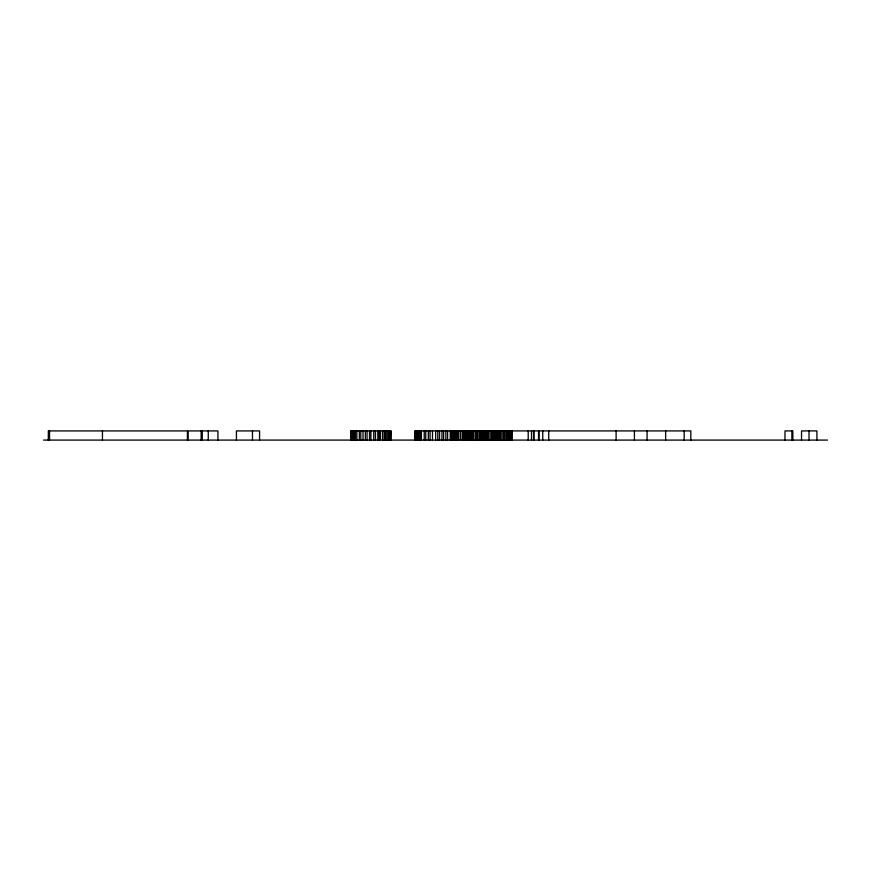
<?xml version="1.0" encoding="UTF-8"?>
<svg xmlns="http://www.w3.org/2000/svg" width="871" height="871" viewBox="0 0 871 871"><rect width="100%" height="100%" fill="white"/><g stroke="black" fill="none" stroke-linecap="round" stroke-linejoin="round"><path stroke-width="1.31" d="M350.741 430.916L391.177 430.916L390.937 440.084M43.55 440.084L827.45 440.084M816.922 440.084L816.922 430.916L801.527 430.916L801.527 440.084M809.028 430.916L809.028 440.084M792.828 440.084L792.828 430.916L784.989 430.916L784.989 440.084M791.87 430.916L791.87 440.084M690.834 440.084L690.834 430.916L414.977 430.916L414.977 440.084M684.171 430.916L684.171 440.084M665.629 430.916L665.629 440.084M647.066 430.916L647.066 440.084M634.426 430.916L634.426 440.084M616.102 430.916L616.102 440.084M548.73 430.916L548.73 440.084M542.753 430.916L542.753 440.084M539.04 430.916L539.04 440.084M538.528 430.916L538.528 440.084M533.923 430.916L533.923 440.084M533.575 430.916L533.575 440.084M531.506 430.916L531.506 440.084M528.207 430.916L528.207 440.084M511.854 430.916L511.854 440.084M511.756 430.916L511.756 440.084M511.397 430.916L511.397 440.084M510.798 430.916L510.798 440.084M509.818 430.916L509.818 440.084M508.784 430.916L508.784 440.084M507.499 430.916L507.499 440.084M506.214 430.916L506.214 440.084M504.766 430.916L504.766 440.084M503.558 430.916L503.558 440.084M502.066 430.916L502.066 440.084M500.607 430.916L500.607 440.084M499.889 430.916L499.889 440.084M499.061 430.916L499.061 440.084M498.462 430.916L498.397 440.084M498.06 430.916L498.049 440.084M497.94 430.916L497.94 440.084M497.319 430.916L497.319 440.084M497.21 430.916L497.178 440.084M496.808 430.916L496.808 440.084M496.252 430.916L496.252 440.084M495.359 430.916L495.359 440.084M494.14 430.916L494.14 440.084M492.834 430.916L492.834 440.084M491.549 430.916L491.549 440.084M490.101 430.916L490.101 440.084M488.544 430.916L488.544 440.084M487.412 430.916L487.412 440.084M486.258 430.916L486.258 440.084M485.43 430.916L485.43 440.084M484.45 430.916L484.45 440.084M483.906 430.916L483.906 440.084M483.547 440.084L483.547 430.916L483.405 440.084M482.316 430.916L482.327 440.084M482.131 430.916L482.153 440.084M481.946 430.916L481.946 440.084M481.391 430.916L481.391 440.084M480.531 430.916L480.531 440.084M479.355 430.916L479.355 440.084M477.852 430.916L477.852 440.084M476.557 430.916L476.557 440.084M475.479 430.916L475.479 440.084M473.791 430.916L473.791 440.084M472.528 430.916L472.528 440.084M471.57 430.916L471.57 440.084M470.525 430.916L470.525 440.084M469.589 430.916L469.589 440.084M468.838 430.916L469.001 440.084M468.587 430.916L468.576 440.084M468.413 430.916L468.413 440.084M467.172 430.916L467.096 440.084M466.976 430.916L466.976 440.084M466.791 430.916L466.791 440.084M466.529 430.916L466.529 440.084M466.235 430.916L466.235 440.084M465.386 430.916L465.386 440.084M464.199 430.916L464.199 440.084M463.143 430.916L463.143 440.084M462.24 430.916L462.24 440.084M460.443 430.916L460.443 440.084M458.647 430.916L458.647 440.084M457.711 430.916L457.711 440.084M456.622 430.916L456.622 440.084M455.609 430.916L455.718 440.084M455.435 430.916L455.435 440.084M455.239 430.916L455.37 440.084M454.956 430.916L454.956 440.084M454.39 430.916L454.39 440.084M453.671 430.916L453.671 440.084M452.626 430.916L452.626 440.084M451.407 430.916L451.407 440.084M450.253 430.916L450.253 440.084M447.607 430.916L447.607 440.084M445.832 430.916L445.832 440.084M443.622 430.916L443.622 440.084M441.967 430.916L441.967 440.084M439.561 430.916L439.561 440.084M437.808 430.916L437.808 440.084M435.674 430.916L435.674 440.084M432.484 430.916L432.484 440.084M430.045 430.916L430.045 440.084M428.347 430.916L428.347 440.084M425.745 430.916L425.745 440.084M424.221 430.916L424.221 440.084M421.422 430.916L421.422 440.084M420.181 430.916L420.181 440.084M418.842 430.916L418.842 440.084M417.688 430.916L417.688 440.084M416.719 430.916L416.719 440.084M415.957 430.916L415.957 440.084M415.489 430.916L415.489 440.084M415.119 430.916L415.119 440.084M390.578 430.916L390.578 440.084M389.958 430.916L389.958 440.084M389.272 430.916L389.272 440.084M388.281 430.916L388.281 440.084M386.876 430.916L386.876 440.084M385.483 430.916L385.483 440.084M384.198 430.916L384.198 440.084M382.532 430.916L382.532 440.084M380.42 430.916L380.42 440.084M379.157 430.916L379.157 440.084M377.84 430.916L377.84 440.084M375.477 430.916L375.477 440.084M373.735 430.916L373.735 440.084M370.915 430.916L370.915 440.084M369.511 430.916L369.511 440.084M367.061 430.916L367.061 440.084M365.341 430.916L365.341 440.084M363.022 430.916L363.022 440.084M360.812 430.916L360.812 440.084M359.32 430.916L359.32 440.084M356.881 430.916L356.881 440.084M355.444 430.916L355.444 440.084M354.366 430.916L354.366 440.084M353.245 430.916L353.245 440.084M352.472 430.916L352.472 440.084M351.71 430.916L351.71 440.084M351.242 430.916L351.242 440.084M351.057 430.916L350.882 440.084M350.817 430.916L350.741 440.084M259.558 440.084L259.558 430.916L236.433 430.916L236.433 440.084M252.47 430.916L252.47 440.084M217.924 440.084L217.924 430.916L188.103 430.916L188.103 440.084M208.267 430.916L208.267 440.084M202.246 430.916L202.246 440.084M201.157 430.916L201.157 440.084M187.407 440.084L187.407 430.916L48.33 430.916L48.33 440.084M102.451 430.916L102.451 440.084M49.538 430.916L49.538 440.084M48.689 430.916L48.602 440.084"/></g></svg>
